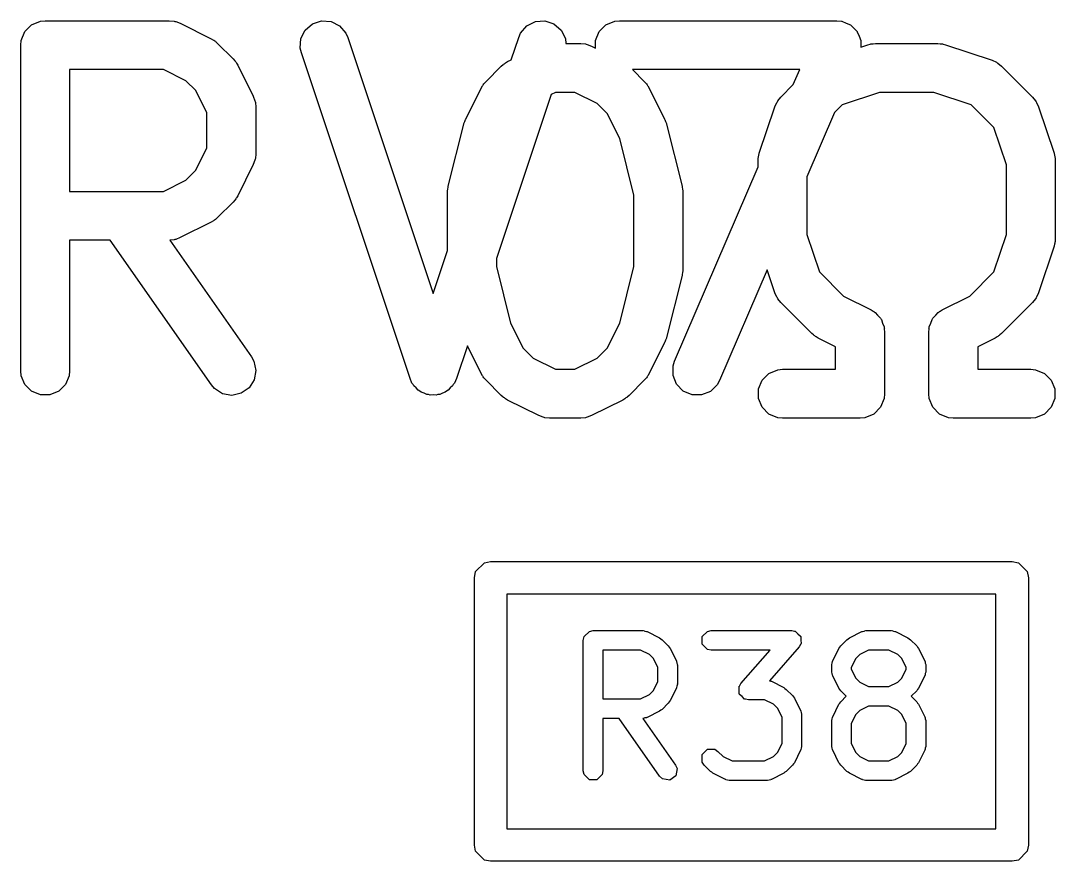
# Model space of a CAD drawing. Header units: millimetres. Extents: x 129 to 276, y -185 to -58.
# Drawn here: x 145.258 to 148.432, y -169.21 to -166.63 of the extents above; entities that cross this region are included whole.
import ezdxf

# ---------------------------------------------------------------- set-up
doc = ezdxf.new("R2010")
doc.units = ezdxf.units.MM
doc.layers.add('F.Fab', color=9, linetype='CONTINUOUS', true_color=0xafafaf)

msp = doc.modelspace()

# ---------------------------------------------------------------- linework, layer by layer
at = {"layer": 'F.Fab', "linetype": 'CONTINUOUS'}
for p, q in [((145.270973, -166.663151), (145.291665, -166.642459)), ((145.291665, -166.642459), (145.318701, -166.63126)), ((145.318701, -166.63126), (145.333333, -166.629819)), ((145.333333, -166.629819), (145.714285, -166.629819)), ((145.714285, -166.629819), (145.728917, -166.63126)), ((145.728917, -166.63126), (145.731406, -166.632291)), ((145.731406, -166.632291), (145.734094, -166.632482)), ((145.734094, -166.632482), (145.747826, -166.637737)), ((145.747826, -166.637737), (145.843064, -166.685356)), ((146.131226, -166.658836), (146.153333, -166.639662)), ((146.153333, -166.639662), (146.181096, -166.630408)), ((146.181096, -166.630408), (146.210286, -166.632483)), ((146.210286, -166.632483), (146.236459, -166.645569)), ((146.236459, -166.645569), (146.255633, -166.667676)), ((146.791985, -166.667677), (146.811159, -166.64557)), ((146.811159, -166.64557), (146.837332, -166.632483)), ((146.837332, -166.632483), (146.866522, -166.630408)), ((146.866522, -166.630408), (146.894284, -166.639662)), ((146.894284, -166.639662), (146.916392, -166.658836)), ((147.032878, -166.663151), (147.05357, -166.642459)), ((147.05357, -166.642459), (147.080606, -166.63126)), ((147.080606, -166.63126), (147.095238, -166.629819)), ((147.095238, -166.629819), (147.761904, -166.629819)), ((147.761904, -166.629819), (147.776536, -166.63126)), ((147.776536, -166.63126), (147.776966, -166.631438)), ((147.776966, -166.631438), (147.777431, -166.631444)), ((147.777431, -166.631444), (147.790437, -166.637018)), ((147.790437, -166.637018), (147.803572, -166.642459)), ((147.803572, -166.642459), (147.803901, -166.642788)), ((147.803901, -166.642788), (147.804329, -166.642972)), ((147.804329, -166.642972), (147.814224, -166.653111)), ((147.814224, -166.653111), (147.824264, -166.663151)), ((145.259774, -166.690187), (145.270973, -166.663151)), ((145.843064, -166.685356), (145.849363, -166.68932)), ((146.116065, -166.714199), (146.11814, -166.685009)), ((146.11814, -166.685009), (146.131226, -166.658836)), ((146.255633, -166.667676), (146.261627, -166.681102)), ((146.261627, -166.681102), (146.523809, -167.467648)), ((146.763053, -166.749916), (146.785991, -166.681102)), ((146.785991, -166.681102), (146.791985, -166.667677)), ((146.916392, -166.658836), (146.929478, -166.68501)), ((146.929478, -166.68501), (146.930531, -166.699819)), ((147.021679, -166.690187), (147.032878, -166.663151)), ((147.824264, -166.663151), (147.824442, -166.663581)), ((147.824442, -166.663581), (147.824768, -166.663915)), ((147.824768, -166.663915), (147.830041, -166.677097)), ((147.830041, -166.677097), (147.835463, -166.690187)), ((145.258333, -166.704819), (145.259774, -166.690187)), ((145.258333, -167.704819), (145.258333, -166.704819)), ((145.849363, -166.68932), (145.851191, -166.690078)), ((145.851191, -166.690078), (145.853247, -166.691766)), ((145.853247, -166.691766), (145.855507, -166.693188)), ((145.855507, -166.693188), (145.856806, -166.694686)), ((145.856806, -166.694686), (145.862556, -166.699405)), ((145.862556, -166.699405), (145.910175, -166.747024)), ((146.119325, -166.728536), (146.116065, -166.714199)), ((146.930531, -166.699819), (146.97619, -166.699819)), ((146.97619, -166.699819), (146.990822, -166.70126)), ((146.990822, -166.70126), (146.993311, -166.702291)), ((146.993311, -166.702291), (146.995999, -166.702482)), ((146.995999, -166.702482), (147.009731, -166.707737)), ((147.009731, -166.707737), (147.021679, -166.713711)), ((147.021679, -166.713711), (147.021679, -166.690187)), ((147.835463, -166.690187), (147.835463, -166.690652)), ((147.835463, -166.690652), (147.835636, -166.691085)), ((147.835636, -166.691085), (147.835463, -166.705265)), ((147.835463, -166.710925), (147.857234, -166.703668)), ((147.835463, -166.705265), (147.835463, -166.710925)), ((147.857234, -166.703668), (147.864489, -166.702018)), ((147.864489, -166.702018), (147.86632, -166.70126)), ((147.86632, -166.70126), (147.868973, -166.700998)), ((147.868973, -166.700998), (147.871571, -166.700408)), ((147.871571, -166.700408), (147.873545, -166.700548)), ((147.873545, -166.700548), (147.880952, -166.699819)), ((147.880952, -166.699819), (148.071428, -166.699819)), ((148.071428, -166.699819), (148.078833, -166.700548)), ((148.078833, -166.700548), (148.080808, -166.700408)), ((148.080808, -166.700408), (148.083405, -166.700998)), ((148.083405, -166.700998), (148.08606, -166.70126)), ((148.08606, -166.70126), (148.087891, -166.702018)), ((148.087891, -166.702018), (148.095145, -166.703668)), ((148.095145, -166.703668), (148.238002, -166.751287)), ((145.910175, -166.747024), (145.914893, -166.752773)), ((146.452658, -167.728536), (146.119325, -166.728536)), ((146.752173, -166.755356), (146.763053, -166.749916)), ((148.238002, -166.751287), (148.251427, -166.757281)), ((145.69658, -166.779819), (145.408333, -166.779819)), ((145.408333, -166.779819), (145.408333, -167.153628)), ((145.765096, -166.814077), (145.69658, -166.779819)), ((145.914893, -166.752773), (145.916392, -166.754073)), ((145.916392, -166.754073), (145.917813, -166.756332)), ((145.917813, -166.756332), (145.919502, -166.758389)), ((145.919502, -166.758389), (145.920259, -166.760216)), ((145.920259, -166.760216), (145.924224, -166.766516)), ((145.924224, -166.766516), (145.971843, -166.861754)), ((146.685062, -166.817024), (146.732681, -166.769405)), ((146.732681, -166.769405), (146.73843, -166.764686)), ((146.73843, -166.764686), (146.73973, -166.763188)), ((146.73973, -166.763188), (146.741989, -166.761766)), ((146.741989, -166.761766), (146.744046, -166.760078)), ((146.744046, -166.760078), (146.745873, -166.75932)), ((146.745873, -166.75932), (146.752173, -166.755356)), ((147.648163, -166.779819), (147.134875, -166.779819)), ((147.134875, -166.779819), (147.17208, -166.817024)), ((147.628299, -166.826167), (147.648163, -166.779819)), ((148.251427, -166.757281), (148.253462, -166.759046)), ((148.253462, -166.759046), (148.255953, -166.760078)), ((148.255953, -166.760078), (148.267318, -166.769405)), ((148.267318, -166.769405), (148.362556, -166.864643)), ((145.795503, -166.844484), (145.765096, -166.814077)), ((145.829761, -166.913), (145.795503, -166.844484)), ((146.623394, -166.931754), (146.671013, -166.836516)), ((146.671013, -166.836516), (146.674977, -166.830216)), ((146.674977, -166.830216), (146.675735, -166.828389)), ((146.675735, -166.828389), (146.677423, -166.826332)), ((146.677423, -166.826332), (146.678845, -166.824073)), ((146.678845, -166.824073), (146.680343, -166.822773)), ((146.680343, -166.822773), (146.685062, -166.817024)), ((147.17208, -166.817024), (147.176798, -166.822773)), ((147.176798, -166.822773), (147.178297, -166.824073)), ((147.178297, -166.824073), (147.179718, -166.826332)), ((147.179718, -166.826332), (147.181407, -166.828389)), ((147.181407, -166.828389), (147.182164, -166.830216)), ((147.182164, -166.830216), (147.186129, -166.836516)), ((147.186129, -166.836516), (147.233748, -166.931754)), ((147.589824, -166.864643), (147.628299, -166.826167)), ((145.971843, -166.861754), (145.977098, -166.875485)), ((145.977098, -166.875485), (145.977289, -166.878174)), ((145.977289, -166.878174), (145.97832, -166.880663)), ((146.885707, -166.856293), (146.717857, -167.359844)), ((146.898657, -166.849819), (146.885707, -166.856293)), ((146.958485, -166.849819), (146.898657, -166.849819)), ((147.027001, -166.884077), (146.958485, -166.849819)), ((147.5777, -166.880534), (147.579465, -166.878498)), ((147.579465, -166.878498), (147.580497, -166.876008)), ((147.580497, -166.876008), (147.589824, -166.864643)), ((147.893122, -166.849819), (147.778609, -166.88799)), ((148.059258, -166.849819), (147.893122, -166.849819)), ((148.173771, -166.88799), (148.059258, -166.849819)), ((148.362556, -166.864643), (148.371884, -166.876008)), ((148.371884, -166.876008), (148.372915, -166.878498)), ((148.372915, -166.878498), (148.37468, -166.880533)), ((145.97832, -166.880663), (145.979761, -166.895295)), ((145.979761, -166.895295), (145.979761, -167.038152)), ((147.057408, -166.914484), (147.027001, -166.884077)), ((147.524087, -167.036816), (147.571706, -166.893959)), ((147.571706, -166.893959), (147.5777, -166.880534)), ((147.778609, -166.88799), (147.754793, -166.911805)), ((148.243971, -166.95819), (148.173771, -166.88799)), ((148.37468, -166.880533), (148.380674, -166.893959)), ((148.380674, -166.893959), (148.428293, -167.036815)), ((145.829761, -167.020447), (145.829761, -166.913)), ((146.618139, -166.945486), (146.620466, -166.939404)), ((146.620466, -166.939404), (146.622662, -166.933259)), ((146.622662, -166.933259), (146.622984, -166.932823)), ((146.622984, -166.932823), (146.623394, -166.931754)), ((147.095901, -166.991471), (147.057408, -166.914484)), ((147.233748, -166.931754), (147.234157, -166.932823)), ((147.234157, -166.932823), (147.23448, -166.933259)), ((147.23448, -166.933259), (147.236672, -166.939395)), ((147.236672, -166.939395), (147.239003, -166.945485)), ((147.754793, -166.911805), (147.670238, -167.109101)), ((146.570096, -167.137581), (146.617715, -166.947105)), ((146.617715, -166.947105), (146.6181, -166.946025)), ((146.6181, -166.946025), (146.618139, -166.945486)), ((147.239003, -166.945485), (147.239041, -166.946025)), ((147.239041, -166.946025), (147.239427, -166.947105)), ((147.239427, -166.947105), (147.287046, -167.137581)), ((148.282142, -167.072703), (148.243971, -166.95819)), ((147.139285, -167.165005), (147.095901, -166.991471)), ((145.795503, -167.088963), (145.829761, -167.020447)), ((147.522437, -167.044069), (147.524087, -167.036816)), ((148.428293, -167.036815), (148.429942, -167.04407)), ((145.977098, -167.057962), (145.971843, -167.071693)), ((145.977289, -167.055272), (145.977098, -167.057962)), ((145.97832, -167.052784), (145.977289, -167.055272)), ((145.979761, -167.038152), (145.97832, -167.052784)), ((147.520238, -167.060533), (147.520967, -167.053127)), ((147.520238, -167.078311), (147.520238, -167.060533)), ((147.520827, -167.051153), (147.521417, -167.048555)), ((147.520967, -167.053127), (147.520827, -167.051153)), ((147.521417, -167.048555), (147.521679, -167.045901)), ((147.521679, -167.045901), (147.522437, -167.044069)), ((148.429942, -167.04407), (148.430701, -167.045901)), ((148.430701, -167.045901), (148.430962, -167.048554)), ((148.430962, -167.048554), (148.431553, -167.051152)), ((148.431553, -167.051152), (148.431412, -167.053126)), ((148.431412, -167.053126), (148.432142, -167.060533)), ((148.432142, -167.060533), (148.432142, -167.298628)), ((145.765096, -167.11937), (145.795503, -167.088963)), ((145.971843, -167.071693), (145.924224, -167.166931)), ((147.264397, -167.675275), (147.520238, -167.078311)), ((148.282142, -167.286458), (148.282142, -167.072703)), ((145.69658, -167.153628), (145.765096, -167.11937)), ((147.670238, -167.109101), (147.670238, -167.286457)), ((145.408333, -167.153628), (145.69658, -167.153628)), ((146.567857, -167.155771), (146.568108, -167.153217)), ((146.567857, -167.335504), (146.567857, -167.155771)), ((146.567946, -167.152125), (146.568755, -167.146651)), ((146.568108, -167.153217), (146.567946, -167.152125)), ((146.568755, -167.146651), (146.569298, -167.141139)), ((146.569298, -167.141139), (146.56972, -167.140117)), ((146.56972, -167.140117), (146.570096, -167.137581)), ((147.287046, -167.137581), (147.287421, -167.140117)), ((147.287421, -167.140117), (147.287844, -167.141139)), ((147.287844, -167.141139), (147.288386, -167.146651)), ((147.288386, -167.146651), (147.289196, -167.152125)), ((147.289196, -167.152125), (147.289033, -167.153217)), ((147.289033, -167.153217), (147.289285, -167.155771)), ((147.289285, -167.155771), (147.289285, -167.393866)), ((145.910175, -167.186423), (145.862556, -167.234042)), ((145.914893, -167.180673), (145.910175, -167.186423)), ((145.916392, -167.179374), (145.914893, -167.180673)), ((145.917813, -167.177114), (145.916392, -167.179374)), ((145.919502, -167.175058), (145.917813, -167.177114)), ((145.920259, -167.17323), (145.919502, -167.175058)), ((145.924224, -167.166931), (145.920259, -167.17323)), ((147.139285, -167.384632), (147.139285, -167.165005)), ((145.843064, -167.248091), (145.747826, -167.29571)), ((145.849363, -167.244126), (145.843064, -167.248091)), ((145.851191, -167.243369), (145.849363, -167.244126)), ((145.853247, -167.24168), (145.851191, -167.243369)), ((145.855507, -167.240259), (145.853247, -167.24168)), ((145.856806, -167.23876), (145.855507, -167.240259)), ((145.862556, -167.234042), (145.856806, -167.23876)), ((147.670238, -167.286457), (147.708409, -167.400971)), ((148.243971, -167.400971), (148.282142, -167.286458)), ((145.532379, -167.303628), (145.408333, -167.303628)), ((145.408333, -167.303628), (145.408333, -167.704819)), ((145.843319, -167.747829), (145.532379, -167.303628)), ((145.728917, -167.302187), (145.7154, -167.303518)), ((145.7154, -167.303518), (145.966204, -167.66181)), ((145.731406, -167.301155), (145.728917, -167.302187)), ((145.734094, -167.300965), (145.731406, -167.301155)), ((145.747826, -167.29571), (145.734094, -167.300965)), ((148.428293, -167.322346), (148.380674, -167.465202)), ((148.429942, -167.31509), (148.428293, -167.322346)), ((148.430701, -167.31326), (148.429942, -167.31509)), ((148.430962, -167.310606), (148.430701, -167.31326)), ((148.431553, -167.308009), (148.430962, -167.310606)), ((148.432142, -167.298628), (148.431412, -167.306034)), ((148.431412, -167.306034), (148.431553, -167.308009)), ((146.523809, -167.467648), (146.567857, -167.335504)), ((146.717857, -167.359844), (146.717857, -167.384632)), ((146.717857, -167.384632), (146.76124, -167.558166)), ((147.095901, -167.558166), (147.139285, -167.384632)), ((147.287046, -167.412056), (147.239427, -167.602532)), ((147.287421, -167.409519), (147.287046, -167.412056)), ((147.287844, -167.408498), (147.287421, -167.409519)), ((147.288386, -167.402985), (147.287844, -167.408498)), ((147.289196, -167.397512), (147.288386, -167.402985)), ((147.289285, -167.393866), (147.289033, -167.396419)), ((147.289033, -167.396419), (147.289196, -167.397512)), ((147.548044, -167.394218), (147.402269, -167.734363)), ((147.571706, -167.465202), (147.548044, -167.394218)), ((147.708409, -167.400971), (147.782522, -167.475084)), ((148.169858, -167.475084), (148.243971, -167.400971)), ((147.5777, -167.478627), (147.571706, -167.465202)), ((147.579465, -167.480662), (147.5777, -167.478627)), ((147.580497, -167.483153), (147.579465, -167.480662)), ((147.782522, -167.475084), (147.866874, -167.51726)), ((148.085506, -167.51726), (148.169858, -167.475084)), ((148.372915, -167.480662), (148.371884, -167.483153)), ((148.37468, -167.478628), (148.372915, -167.480662)), ((148.380674, -167.465202), (148.37468, -167.478628)), ((147.589824, -167.494518), (147.580497, -167.483153)), ((147.685062, -167.589756), (147.589824, -167.494518)), ((148.362556, -167.494518), (148.267318, -167.589756)), ((148.371884, -167.483153), (148.362556, -167.494518)), ((147.866874, -167.51726), (147.873173, -167.521224)), ((147.873173, -167.521224), (147.875001, -167.521982)), ((147.875001, -167.521982), (147.876062, -167.523043)), ((147.876062, -167.523043), (147.879317, -167.525092)), ((147.879317, -167.525092), (147.887195, -167.534176)), ((147.887195, -167.534176), (147.895693, -167.542674)), ((147.895693, -167.542674), (147.896724, -167.545164)), ((147.896724, -167.545164), (147.89849, -167.5472)), ((148.05389, -167.5472), (148.055655, -167.545164)), ((148.055655, -167.545164), (148.056687, -167.542674)), ((148.056687, -167.542674), (148.065184, -167.534176)), ((148.065184, -167.534176), (148.073063, -167.525092)), ((148.073063, -167.525092), (148.076317, -167.523043)), ((148.076317, -167.523043), (148.077379, -167.521982)), ((148.077379, -167.521982), (148.079206, -167.521224)), ((148.079206, -167.521224), (148.085506, -167.51726)), ((146.76124, -167.558166), (146.799734, -167.635153)), ((147.057407, -167.635153), (147.095901, -167.558166)), ((147.89849, -167.5472), (147.90229, -167.558602)), ((147.90229, -167.558602), (147.906892, -167.56971)), ((147.906892, -167.56971), (147.907268, -167.573535)), ((147.907268, -167.573535), (147.907744, -167.574961)), ((147.907744, -167.574961), (147.907603, -167.576936)), ((147.907603, -167.576936), (147.908333, -167.584342)), ((148.044047, -167.584342), (148.044776, -167.576936)), ((148.044636, -167.574961), (148.045111, -167.573535)), ((148.044776, -167.576936), (148.044636, -167.574961)), ((148.045111, -167.573535), (148.045488, -167.56971)), ((148.045488, -167.56971), (148.050089, -167.558602)), ((148.050089, -167.558602), (148.05389, -167.5472)), ((147.239003, -167.604152), (147.236672, -167.610241)), ((147.239041, -167.603611), (147.239003, -167.604152)), ((147.239427, -167.602532), (147.239041, -167.603611)), ((147.690812, -167.594476), (147.685062, -167.589756)), ((147.692111, -167.595973), (147.690812, -167.594476)), ((147.694365, -167.597392), (147.692111, -167.595973)), ((147.696427, -167.599084), (147.694365, -167.597392)), ((147.698259, -167.599842), (147.696427, -167.599084)), ((147.704554, -167.603805), (147.698259, -167.599842)), ((147.758333, -167.630694), (147.704554, -167.603805)), ((147.908333, -167.584342), (147.908333, -167.774819)), ((148.044047, -167.774819), (148.044047, -167.584342)), ((148.247826, -167.603805), (148.194047, -167.630694)), ((148.254125, -167.59984), (148.247826, -167.603805)), ((148.255953, -167.599083), (148.254125, -167.59984)), ((148.258009, -167.597394), (148.255953, -167.599083)), ((148.260269, -167.595973), (148.258009, -167.597394)), ((148.261568, -167.594474), (148.260269, -167.595973)), ((148.267318, -167.589756), (148.261568, -167.594474)), ((146.628464, -167.628023), (146.59496, -167.728536)), ((146.671013, -167.713121), (146.628464, -167.628023)), ((146.799734, -167.635153), (146.830141, -167.665561)), ((147.027, -167.665561), (147.057407, -167.635153)), ((147.233748, -167.617883), (147.186129, -167.713121)), ((147.234157, -167.616813), (147.233748, -167.617883)), ((147.23448, -167.616378), (147.234157, -167.616813)), ((147.236672, -167.610241), (147.23448, -167.616378)), ((147.758333, -167.699819), (147.758333, -167.630694)), ((148.194047, -167.630694), (148.194047, -167.699819)), ((145.966204, -167.66181), (145.973414, -167.674623)), ((146.830141, -167.665561), (146.898657, -167.699819)), ((146.958485, -167.699819), (147.027, -167.665561)), ((145.973414, -167.674623), (145.979743, -167.703194)), ((145.979743, -167.703194), (145.974658, -167.732012)), ((146.898657, -167.699819), (146.958485, -167.699819)), ((147.259601, -167.718553), (147.259958, -167.689292)), ((147.259958, -167.689292), (147.264397, -167.675275)), ((147.55357, -167.712459), (147.580606, -167.70126)), ((147.580606, -167.70126), (147.595238, -167.699819)), ((147.595238, -167.699819), (147.758333, -167.699819)), ((148.194047, -167.699819), (148.357142, -167.699819)), ((148.357142, -167.699819), (148.371774, -167.70126)), ((148.371774, -167.70126), (148.39881, -167.712459)), ((145.259774, -167.719451), (145.258333, -167.704819)), ((145.270973, -167.746487), (145.259774, -167.719451)), ((145.406892, -167.719451), (145.395693, -167.746487)), ((145.408333, -167.704819), (145.406892, -167.719451)), ((145.974658, -167.732012), (145.958931, -167.75669)), ((146.458652, -167.741961), (146.452658, -167.728536)), ((146.59496, -167.728536), (146.588966, -167.741962)), ((146.674976, -167.719417), (146.671013, -167.713121)), ((146.675734, -167.721247), (146.674976, -167.719417)), ((146.677423, -167.723305), (146.675734, -167.721247)), ((146.678845, -167.725564), (146.677423, -167.723305)), ((146.680343, -167.726863), (146.678845, -167.725564)), ((146.685061, -167.732612), (146.680343, -167.726863)), ((146.73268, -167.780232), (146.685061, -167.732612)), ((147.17208, -167.732613), (147.124462, -167.780232)), ((147.176798, -167.726863), (147.17208, -167.732613)), ((147.178297, -167.725564), (147.176798, -167.726863)), ((147.179718, -167.723305), (147.178297, -167.725564)), ((147.181408, -167.721247), (147.179718, -167.723305)), ((147.182165, -167.719417), (147.181408, -167.721247)), ((147.186129, -167.713121), (147.182165, -167.719417)), ((147.270469, -167.745723), (147.259601, -167.718553)), ((147.402269, -167.734363), (147.395181, -167.747244)), ((147.521679, -167.760187), (147.532878, -167.733151)), ((147.532878, -167.733151), (147.55357, -167.712459)), ((148.39881, -167.712459), (148.419502, -167.733151)), ((148.419502, -167.733151), (148.430701, -167.760187)), ((145.291665, -167.767179), (145.270973, -167.746487)), ((145.318701, -167.778378), (145.291665, -167.767179)), ((145.375001, -167.767179), (145.347965, -167.778378)), ((145.395693, -167.746487), (145.375001, -167.767179)), ((145.85289, -167.758989), (145.843319, -167.747829)), ((145.877569, -167.774716), (145.85289, -167.758989)), ((145.958931, -167.75669), (145.934957, -167.773472)), ((146.462162, -167.746008), (146.458652, -167.741961)), ((146.464559, -167.750802), (146.462162, -167.746008)), ((146.471667, -167.756967), (146.464559, -167.750802)), ((146.477826, -167.764068), (146.471667, -167.756967)), ((146.482615, -167.766462), (146.477826, -167.764068)), ((146.486666, -167.769976), (146.482615, -167.766462)), ((146.564998, -167.766465), (146.560951, -167.769976)), ((146.569792, -167.764069), (146.564998, -167.766465)), ((146.575955, -167.756963), (146.569792, -167.764069)), ((146.583059, -167.750802), (146.575955, -167.756963)), ((146.585454, -167.74601), (146.583059, -167.750802)), ((146.588966, -167.741962), (146.585454, -167.74601)), ((147.290908, -167.766667), (147.270469, -167.745723)), ((147.317806, -167.778194), (147.290908, -167.766667)), ((147.395181, -167.747244), (147.374237, -167.767683)), ((147.521679, -167.789451), (147.521679, -167.760187)), ((148.430701, -167.760187), (148.430701, -167.789451)), ((145.347965, -167.778378), (145.318701, -167.778378)), ((145.906386, -167.779802), (145.877569, -167.774716)), ((145.934957, -167.773472), (145.906386, -167.779802)), ((146.495591, -167.77295), (146.486666, -167.769976)), ((146.503999, -167.777155), (146.495591, -167.77295)), ((146.509343, -167.777534), (146.503999, -167.777155)), ((146.514429, -167.77923), (146.509343, -167.777534)), ((146.523809, -167.778563), (146.514429, -167.77923)), ((146.533189, -167.77923), (146.523809, -167.778563)), ((146.538274, -167.777534), (146.533189, -167.77923)), ((146.543619, -167.777155), (146.538274, -167.777534)), ((146.552029, -167.772949), (146.543619, -167.777155)), ((146.560951, -167.769976), (146.552029, -167.772949)), ((146.738429, -167.78495), (146.73268, -167.780232)), ((146.73973, -167.78645), (146.738429, -167.78495)), ((146.741989, -167.787872), (146.73973, -167.78645)), ((146.744046, -167.78956), (146.741989, -167.787872)), ((146.745873, -167.790317), (146.744046, -167.78956)), ((146.752173, -167.794282), (146.745873, -167.790317)), ((146.847411, -167.841901), (146.752173, -167.794282)), ((147.104969, -167.794282), (147.009731, -167.841901)), ((147.111268, -167.790317), (147.104969, -167.794282)), ((147.113096, -167.78956), (147.111268, -167.790317)), ((147.115152, -167.787872), (147.113096, -167.78956)), ((147.117412, -167.78645), (147.115152, -167.787872)), ((147.118712, -167.78495), (147.117412, -167.78645)), ((147.124462, -167.780232), (147.118712, -167.78495)), ((147.347067, -167.778551), (147.317806, -167.778194)), ((147.374237, -167.767683), (147.347067, -167.778551)), ((147.532878, -167.816487), (147.521679, -167.789451)), ((147.906892, -167.789451), (147.895693, -167.816487)), ((147.908333, -167.774819), (147.906892, -167.789451)), ((148.045488, -167.789451), (148.044047, -167.774819)), ((148.056687, -167.816487), (148.045488, -167.789451)), ((148.430701, -167.789451), (148.419502, -167.816487)), ((147.55357, -167.837179), (147.532878, -167.816487)), ((147.895693, -167.816487), (147.875001, -167.837179)), ((148.077379, -167.837179), (148.056687, -167.816487)), ((148.419502, -167.816487), (148.39881, -167.837179)), ((146.861142, -167.847156), (146.847411, -167.841901)), ((146.863831, -167.847347), (146.861142, -167.847156)), ((146.86632, -167.848378), (146.863831, -167.847347)), ((146.880952, -167.849819), (146.86632, -167.848378)), ((146.97619, -167.849819), (146.880952, -167.849819)), ((146.990822, -167.848378), (146.97619, -167.849819)), ((146.993311, -167.847346), (146.990822, -167.848378)), ((146.995999, -167.847156), (146.993311, -167.847346)), ((147.009731, -167.841901), (146.995999, -167.847156)), ((147.580606, -167.848378), (147.55357, -167.837179)), ((147.595238, -167.849819), (147.580606, -167.848378)), ((147.833333, -167.849819), (147.595238, -167.849819)), ((147.847965, -167.848378), (147.833333, -167.849819)), ((147.875001, -167.837179), (147.847965, -167.848378)), ((148.104415, -167.848378), (148.077379, -167.837179)), ((148.119047, -167.849819), (148.104415, -167.848378)), ((148.357142, -167.849819), (148.119047, -167.849819)), ((148.371774, -167.848378), (148.357142, -167.849819)), ((148.39881, -167.837179), (148.371774, -167.848378)), ((146.653806, -168.320866), (146.680866, -168.293806)), ((146.680866, -168.293806), (146.7, -168.29)), ((146.7, -168.29), (148.3, -168.29)), ((148.3, -168.29), (148.319134, -168.293806)), ((148.319134, -168.293806), (148.346194, -168.320866)), ((146.65, -168.34), (146.653806, -168.320866)), ((148.346194, -168.320866), (148.35, -168.34)), ((146.65, -169.16), (146.65, -168.34)), ((148.35, -168.34), (148.35, -169.16)), ((146.75, -168.39), (146.75, -169.11)), ((148.25, -168.39), (146.75, -168.39)), ((148.25, -169.11), (148.25, -168.39)), ((146.984286, -168.531927), (146.98657, -168.520446)), ((146.98657, -168.520446), (147.002805, -168.504211)), ((147.002805, -168.504211), (147.014286, -168.501927)), ((147.014286, -168.501927), (147.166667, -168.501927)), ((147.166667, -168.501927), (147.168141, -168.50222)), ((147.168141, -168.50222), (147.168793, -168.502003)), ((147.168793, -168.502003), (147.173429, -168.503272)), ((147.173429, -168.503272), (147.178148, -168.504211)), ((147.178148, -168.504211), (147.178634, -168.504697)), ((147.178634, -168.504697), (147.180084, -168.505094)), ((147.180084, -168.505094), (147.218179, -168.524142)), ((147.218179, -168.524142), (147.221982, -168.527094)), ((147.221982, -168.527094), (147.225975, -168.529762)), ((147.348474, -168.520446), (147.364709, -168.504211)), ((147.348474, -168.543408), (147.348474, -168.520446)), ((147.364709, -168.504211), (147.37619, -168.501927)), ((147.37619, -168.501927), (147.623809, -168.501927)), ((147.623809, -168.501927), (147.632173, -168.503591)), ((147.632173, -168.503591), (147.63342, -168.503508)), ((147.63342, -168.503508), (147.633909, -168.503936)), ((147.633909, -168.503936), (147.63529, -168.504211)), ((147.63529, -168.504211), (147.642756, -168.511677)), ((147.642756, -168.511677), (147.650701, -168.518629)), ((147.650701, -168.518629), (147.650771, -168.519692)), ((147.650771, -168.519692), (147.651525, -168.520446)), ((147.651525, -168.520446), (147.651525, -168.530991)), ((147.793072, -168.529761), (147.797073, -168.527087)), ((147.797073, -168.527087), (147.800868, -168.524142)), ((147.800868, -168.524142), (147.838964, -168.505094)), ((147.838964, -168.505094), (147.840412, -168.504697)), ((147.840412, -168.504697), (147.840899, -168.504211)), ((147.840899, -168.504211), (147.84561, -168.503273)), ((147.84561, -168.503273), (147.850254, -168.502002)), ((147.850254, -168.502002), (147.850907, -168.502219)), ((147.850907, -168.502219), (147.85238, -168.501927)), ((147.85238, -168.501927), (147.928571, -168.501927)), ((147.928571, -168.501927), (147.930045, -168.50222)), ((147.930045, -168.50222), (147.930697, -168.502003)), ((147.930697, -168.502003), (147.935333, -168.503272)), ((147.935333, -168.503272), (147.940052, -168.504211)), ((147.940052, -168.504211), (147.940538, -168.504697)), ((147.940538, -168.504697), (147.941988, -168.505094)), ((147.941988, -168.505094), (147.980083, -168.524142)), ((147.980083, -168.524142), (147.983879, -168.527089)), ((147.983879, -168.527089), (147.987879, -168.529761)), ((146.984286, -168.931927), (146.984286, -168.531927)), ((147.225975, -168.529762), (147.245023, -168.548809)), ((147.245023, -168.548809), (147.247699, -168.552815)), ((147.247699, -168.552815), (147.250642, -168.556606)), ((147.250642, -168.556606), (147.26969, -168.594702)), ((147.364709, -168.559643), (147.348474, -168.543408)), ((147.37619, -168.561927), (147.364709, -168.559643)), ((147.646386, -168.551682), (147.555258, -168.655827)), ((147.650643, -168.544289), (147.646386, -168.551682)), ((147.651525, -168.543408), (147.650643, -168.544289)), ((147.651525, -168.530991), (147.652228, -168.541538)), ((147.652228, -168.541538), (147.651525, -168.542758)), ((147.651525, -168.542758), (147.651525, -168.543408)), ((147.749357, -168.594702), (147.768405, -168.556605)), ((147.768405, -168.556605), (147.771357, -168.552801)), ((147.771357, -168.552801), (147.774025, -168.548809)), ((147.774025, -168.548809), (147.793072, -168.529761)), ((147.987879, -168.529761), (148.006926, -168.548808)), ((148.006926, -168.548808), (148.009597, -168.552805)), ((148.009597, -168.552805), (148.012547, -168.556606)), ((148.012547, -168.556606), (148.031594, -168.594702)), ((147.159584, -168.561927), (147.044286, -168.561927)), ((147.044286, -168.561927), (147.044286, -168.711451)), ((147.186991, -168.57563), (147.159584, -168.561927)), ((147.199153, -168.587793), (147.186991, -168.57563)), ((147.212857, -168.6152), (147.199153, -168.587793)), ((147.557696, -168.561927), (147.37619, -168.561927)), ((147.467899, -168.664553), (147.557696, -168.561927)), ((147.819893, -168.587792), (147.80619, -168.6152)), ((147.832055, -168.575631), (147.819893, -168.587792)), ((147.859463, -168.561927), (147.832055, -168.575631)), ((147.921488, -168.561927), (147.859463, -168.561927)), ((147.948894, -168.57563), (147.921488, -168.561927)), ((147.961058, -168.587794), (147.948894, -168.57563)), ((147.974761, -168.615199), (147.961058, -168.587794)), ((147.212857, -168.658177), (147.212857, -168.6152)), ((147.26969, -168.594702), (147.270086, -168.59615)), ((147.270086, -168.59615), (147.270573, -168.596637)), ((147.270573, -168.596637), (147.27151, -168.601348)), ((147.27151, -168.601348), (147.272782, -168.605992)), ((147.272782, -168.605992), (147.272564, -168.606645)), ((147.272564, -168.606645), (147.272857, -168.608118)), ((147.272857, -168.608118), (147.272857, -168.66526)), ((147.74619, -168.608118), (147.746483, -168.606643)), ((147.74619, -168.627165), (147.74619, -168.608118)), ((147.746266, -168.605992), (147.747535, -168.601356)), ((147.746483, -168.606643), (147.746266, -168.605992)), ((147.747535, -168.601356), (147.748474, -168.596637)), ((147.748474, -168.596637), (147.74896, -168.59615)), ((147.74896, -168.59615), (147.749357, -168.594702)), ((147.80619, -168.6152), (147.80619, -168.620082)), ((147.80619, -168.620082), (147.819893, -168.647488)), ((147.961057, -168.64749), (147.974761, -168.620083)), ((147.974761, -168.620083), (147.974761, -168.615199)), ((148.031594, -168.594702), (148.03199, -168.59615)), ((148.03199, -168.59615), (148.032477, -168.596637)), ((148.032477, -168.596637), (148.033415, -168.601356)), ((148.033415, -168.601356), (148.034685, -168.605992)), ((148.034685, -168.605992), (148.034467, -168.606643)), ((148.034467, -168.606643), (148.034761, -168.608118)), ((148.034761, -168.608118), (148.034761, -168.627165)), ((147.555258, -168.655827), (147.5591, -168.656592)), ((147.746483, -168.628639), (147.74619, -168.627165)), ((147.746266, -168.629291), (147.746483, -168.628639)), ((147.747535, -168.633927), (147.746266, -168.629291)), ((147.748474, -168.638646), (147.747535, -168.633927)), ((147.74896, -168.639132), (147.748474, -168.638646)), ((147.749357, -168.640582), (147.74896, -168.639132)), ((147.768405, -168.678677), (147.749357, -168.640582)), ((147.819893, -168.647488), (147.832056, -168.659652)), ((147.948896, -168.659652), (147.961057, -168.64749)), ((148.031594, -168.640581), (148.012547, -168.678676)), ((148.03199, -168.639132), (148.031594, -168.640581)), ((148.032477, -168.638646), (148.03199, -168.639132)), ((148.033415, -168.633926), (148.032477, -168.638646)), ((148.034685, -168.629291), (148.033415, -168.633926)), ((148.034761, -168.627165), (148.034467, -168.628639)), ((148.034467, -168.628639), (148.034685, -168.629291)), ((147.186991, -168.697747), (147.199153, -168.685584)), ((147.199153, -168.685584), (147.212857, -168.658177)), ((147.26969, -168.678676), (147.250642, -168.716772)), ((147.270086, -168.677227), (147.26969, -168.678676)), ((147.270573, -168.676741), (147.270086, -168.677227)), ((147.27151, -168.672029), (147.270573, -168.676741)), ((147.272782, -168.667386), (147.27151, -168.672029)), ((147.272857, -168.66526), (147.272564, -168.666732)), ((147.272564, -168.666732), (147.272782, -168.667386)), ((147.462057, -168.674697), (147.46276, -168.673476)), ((147.46276, -168.685236), (147.462057, -168.674697)), ((147.46276, -168.672827), (147.463641, -168.671945)), ((147.46276, -168.673476), (147.46276, -168.672827)), ((147.46276, -168.695789), (147.46276, -168.685236)), ((147.463641, -168.671945), (147.467899, -168.664553)), ((147.5591, -168.656592), (147.559586, -168.657078)), ((147.559586, -168.657078), (147.561036, -168.657475)), ((147.561036, -168.657475), (147.599131, -168.676523)), ((147.599131, -168.676523), (147.602927, -168.67947)), ((147.602927, -168.67947), (147.606927, -168.682142)), ((147.606927, -168.682142), (147.625974, -168.701189)), ((147.771352, -168.682473), (147.768405, -168.678677)), ((147.774024, -168.686473), (147.771352, -168.682473)), ((147.790906, -168.703355), (147.774024, -168.686473)), ((147.832056, -168.659652), (147.859463, -168.673356)), ((147.859463, -168.673356), (147.921488, -168.673356)), ((147.921488, -168.673356), (147.948896, -168.659652)), ((148.006927, -168.686473), (147.990044, -168.703355)), ((148.009597, -168.682476), (148.006927, -168.686473)), ((148.012547, -168.678676), (148.009597, -168.682476)), ((147.044286, -168.711451), (147.159584, -168.711451)), ((147.159584, -168.711451), (147.186991, -168.697747)), ((147.250642, -168.716772), (147.247699, -168.720562)), ((147.463514, -168.696543), (147.46276, -168.695789)), ((147.463585, -168.697606), (147.463514, -168.696543)), ((147.471524, -168.704553), (147.463585, -168.697606)), ((147.478995, -168.712024), (147.471524, -168.704553)), ((147.480375, -168.712298), (147.478995, -168.712024)), ((147.480865, -168.712727), (147.480375, -168.712298)), ((147.482111, -168.712643), (147.480865, -168.712727)), ((147.490476, -168.714308), (147.482111, -168.712643)), ((147.540536, -168.714308), (147.490476, -168.714308)), ((147.567942, -168.728011), (147.540536, -168.714308)), ((147.625974, -168.701189), (147.628645, -168.705186)), ((147.628645, -168.705186), (147.631595, -168.708987)), ((147.631595, -168.708987), (147.650642, -168.747083)), ((147.774024, -168.720238), (147.790906, -168.703355)), ((147.990044, -168.703355), (148.006927, -168.720238)), ((147.218179, -168.749236), (147.180084, -168.768284)), ((147.221982, -168.746283), (147.218179, -168.749236)), ((147.225975, -168.743616), (147.221982, -168.746283)), ((147.245023, -168.724569), (147.225975, -168.743616)), ((147.247699, -168.720562), (147.245023, -168.724569)), ((147.580106, -168.740175), (147.567942, -168.728011)), ((147.593809, -168.76758), (147.580106, -168.740175)), ((147.650642, -168.747083), (147.651038, -168.748531)), ((147.651038, -168.748531), (147.651525, -168.749018)), ((147.651525, -168.749018), (147.652463, -168.753737)), ((147.749357, -168.766129), (147.768405, -168.728034)), ((147.768405, -168.728034), (147.771352, -168.724237)), ((147.771352, -168.724237), (147.774024, -168.720238)), ((147.832057, -168.747057), (147.819893, -168.759222)), ((147.859462, -168.733356), (147.832057, -168.747057)), ((147.921489, -168.733356), (147.859462, -168.733356)), ((147.948896, -168.747059), (147.921489, -168.733356)), ((147.961057, -168.75922), (147.948896, -168.747059)), ((148.006927, -168.720238), (148.009597, -168.724234)), ((148.009597, -168.724234), (148.012547, -168.728035)), ((148.012547, -168.728035), (148.031594, -168.76613)), ((147.093904, -168.771451), (147.044286, -168.771451)), ((147.044286, -168.771451), (147.044286, -168.931927)), ((147.21828, -168.94913), (147.093904, -168.771451)), ((147.168141, -168.771157), (147.167085, -168.771367)), ((147.167085, -168.771367), (147.267434, -168.914723)), ((147.168793, -168.771375), (147.168141, -168.771157)), ((147.173429, -168.770105), (147.168793, -168.771375)), ((147.178148, -168.769167), (147.173429, -168.770105)), ((147.178634, -168.76868), (147.178148, -168.769167)), ((147.180084, -168.768284), (147.178634, -168.76868)), ((147.593809, -168.848655), (147.593809, -168.76758)), ((147.652463, -168.753737), (147.653733, -168.758373)), ((147.653733, -168.758373), (147.653515, -168.759024)), ((147.653515, -168.759024), (147.653809, -168.760499)), ((147.653809, -168.760499), (147.653809, -168.855737)), ((147.74619, -168.779546), (147.746483, -168.778071)), ((147.74619, -168.855737), (147.74619, -168.779546)), ((147.746266, -168.77742), (147.747535, -168.772783)), ((147.746483, -168.778071), (147.746266, -168.77742)), ((147.747535, -168.772783), (147.748474, -168.768065)), ((147.748474, -168.768065), (147.74896, -168.767578)), ((147.74896, -168.767578), (147.749357, -168.766129)), ((147.819893, -168.759222), (147.80619, -168.786629)), ((147.974761, -168.786627), (147.961057, -168.75922)), ((148.031594, -168.76613), (148.03199, -168.767578)), ((148.03199, -168.767578), (148.032477, -168.768065)), ((148.032477, -168.768065), (148.033415, -168.772784)), ((148.033415, -168.772784), (148.034685, -168.77742)), ((148.034685, -168.77742), (148.034467, -168.778071)), ((148.034467, -168.778071), (148.034761, -168.779546)), ((148.034761, -168.779546), (148.034761, -168.855737)), ((147.80619, -168.786629), (147.80619, -168.848654)), ((147.974761, -168.848655), (147.974761, -168.786627)), ((147.348474, -168.882352), (147.36471, -168.866116)), ((147.36471, -168.866116), (147.38767, -168.866116)), ((147.38767, -168.866116), (147.397403, -168.872619)), ((147.397403, -168.872619), (147.413007, -168.888223)), ((147.567944, -168.888223), (147.580105, -168.876062)), ((147.580105, -168.876062), (147.593809, -168.848655)), ((147.650642, -168.869153), (147.631595, -168.907248)), ((147.651038, -168.867704), (147.650642, -168.869153)), ((147.651525, -168.867218), (147.651038, -168.867704)), ((147.652463, -168.862498), (147.651525, -168.867218)), ((147.653733, -168.857863), (147.652463, -168.862498)), ((147.653809, -168.855737), (147.653515, -168.857211)), ((147.653515, -168.857211), (147.653733, -168.857863)), ((147.746483, -168.857211), (147.74619, -168.855737)), ((147.746266, -168.857863), (147.746483, -168.857211)), ((147.747535, -168.862499), (147.746266, -168.857863)), ((147.748474, -168.867218), (147.747535, -168.862499)), ((147.74896, -168.867704), (147.748474, -168.867218)), ((147.749357, -168.869154), (147.74896, -168.867704)), ((147.768405, -168.907249), (147.749357, -168.869154)), ((147.80619, -168.848654), (147.819893, -168.87606)), ((147.819893, -168.87606), (147.832057, -168.888225)), ((147.948896, -168.888223), (147.961057, -168.876062)), ((147.961057, -168.876062), (147.974761, -168.848655)), ((148.031594, -168.869153), (148.012547, -168.907248)), ((148.03199, -168.867704), (148.031594, -168.869153)), ((148.032477, -168.867218), (148.03199, -168.867704)), ((148.033415, -168.862498), (148.032477, -168.867218)), ((148.034685, -168.857863), (148.033415, -168.862498)), ((148.034761, -168.855737), (148.034467, -168.857211)), ((148.034467, -168.857211), (148.034685, -168.857863)), ((147.348474, -168.905312), (147.348474, -168.882352)), ((147.354977, -168.915045), (147.348474, -168.905312)), ((147.413007, -168.888223), (147.440415, -168.901927)), ((147.440415, -168.901927), (147.540537, -168.901927)), ((147.540537, -168.901927), (147.567944, -168.888223)), ((147.631595, -168.907248), (147.628645, -168.911048)), ((147.771352, -168.911045), (147.768405, -168.907249)), ((147.832057, -168.888225), (147.859462, -168.901927)), ((147.859462, -168.901927), (147.921489, -168.901927)), ((147.921489, -168.901927), (147.948896, -168.888223)), ((148.012547, -168.907248), (148.009597, -168.911048)), ((146.98657, -168.943408), (146.984286, -168.931927)), ((147.044286, -168.931927), (147.042002, -168.943408)), ((147.267434, -168.914723), (147.272146, -168.925438)), ((147.272146, -168.925438), (147.268156, -168.948049)), ((147.374025, -168.934093), (147.354977, -168.915045)), ((147.378021, -168.936763), (147.374025, -168.934093)), ((147.381822, -168.939713), (147.378021, -168.936763)), ((147.419917, -168.95876), (147.381822, -168.939713)), ((147.59913, -168.939713), (147.561035, -168.95876)), ((147.60293, -168.936762), (147.59913, -168.939713)), ((147.606927, -168.934093), (147.60293, -168.936762)), ((147.625975, -168.915045), (147.606927, -168.934093)), ((147.628645, -168.911048), (147.625975, -168.915045)), ((147.774024, -168.915045), (147.771352, -168.911045)), ((147.793071, -168.934092), (147.774024, -168.915045)), ((147.797065, -168.936761), (147.793071, -168.934092)), ((147.800869, -168.939713), (147.797065, -168.936761)), ((147.838964, -168.95876), (147.800869, -168.939713)), ((147.980082, -168.939713), (147.941987, -168.95876)), ((147.983882, -168.936762), (147.980082, -168.939713)), ((147.987879, -168.934093), (147.983882, -168.936762)), ((148.006927, -168.915045), (147.987879, -168.934093)), ((148.009597, -168.911048), (148.006927, -168.915045)), ((147.002805, -168.959643), (146.98657, -168.943408)), ((147.025767, -168.959643), (147.002805, -168.959643)), ((147.042002, -168.943408), (147.025767, -168.959643)), ((147.226735, -168.957226), (147.21828, -168.94913)), ((147.249345, -168.961216), (147.226735, -168.957226)), ((147.268156, -168.948049), (147.249345, -168.961216)), ((147.421365, -168.959156), (147.419917, -168.95876)), ((147.421852, -168.959643), (147.421365, -168.959156)), ((147.426571, -168.960581), (147.421852, -168.959643)), ((147.431207, -168.961851), (147.426571, -168.960581)), ((147.431858, -168.961633), (147.431207, -168.961851)), ((147.433333, -168.961927), (147.431858, -168.961633)), ((147.547619, -168.961927), (147.433333, -168.961927)), ((147.549093, -168.961633), (147.547619, -168.961927)), ((147.549745, -168.961851), (147.549093, -168.961633)), ((147.55438, -168.960581), (147.549745, -168.961851)), ((147.5591, -168.959643), (147.55438, -168.960581)), ((147.559586, -168.959156), (147.5591, -168.959643)), ((147.561035, -168.95876), (147.559586, -168.959156)), ((147.840412, -168.959156), (147.838964, -168.95876)), ((147.840899, -168.959643), (147.840412, -168.959156)), ((147.845618, -168.960581), (147.840899, -168.959643)), ((147.850254, -168.961851), (147.845618, -168.960581)), ((147.850905, -168.961633), (147.850254, -168.961851)), ((147.85238, -168.961927), (147.850905, -168.961633)), ((147.928571, -168.961927), (147.85238, -168.961927)), ((147.930045, -168.961633), (147.928571, -168.961927)), ((147.930697, -168.961851), (147.930045, -168.961633)), ((147.935332, -168.960581), (147.930697, -168.961851)), ((147.940052, -168.959643), (147.935332, -168.960581)), ((147.940538, -168.959156), (147.940052, -168.959643)), ((147.941987, -168.95876), (147.940538, -168.959156)), ((146.75, -169.11), (148.25, -169.11)), ((146.653806, -169.179134), (146.65, -169.16)), ((148.35, -169.16), (148.346194, -169.179134)), ((146.680866, -169.206194), (146.653806, -169.179134)), ((148.346194, -169.179134), (148.319134, -169.206194)), ((146.7, -169.21), (146.680866, -169.206194)), ((148.3, -169.21), (146.7, -169.21)), ((148.319134, -169.206194), (148.3, -169.21))]:
    msp.add_line(p, q, dxfattribs=at)

doc.saveas('drawing.dxf')
